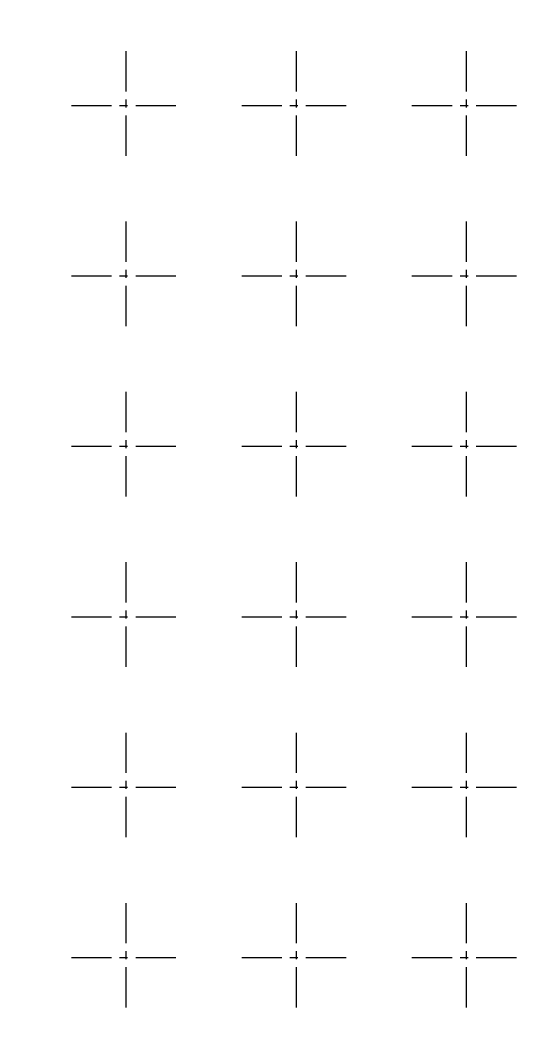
# Model space of a CAD drawing. Header units: millimetres. Extents: x 4026 to 4299, y 1527 to 1783.
# Drawn here: x 4113.21 to 4129.19, y 1697.62 to 1729.42 of the extents above; entities that cross this region are included whole.
import ezdxf

# ---------------------------------------------------------------- set-up
doc = ezdxf.new("R2010")
doc.units = ezdxf.units.MM
doc.linetypes.add('CENTER', pattern=[2, 1.25, -0.25, 0.25, -0.25])
doc.layers.add('中心线', color=1, linetype='CENTER')
doc.layers.add('标注线', color=3, linetype='Continuous', lineweight=18)
doc.styles.get("Standard").update_dxf_attribs({"font": ''})
doc.styles.get('Standard').set_extended_font_data('SimSun')
doc.dimstyles.new('ISO-25', dxfattribs={"dimtxt": 0.1, "dimasz": 0.08, "dimexe": 0.015, "dimexo": 0.015, "dimgap": 0.02, "dimtad": 0, "dimzin": 1, "dimdsep": 46, "dimtxsty": 'Standard', "dimcen": 0.1, "dimadec": 0, "dimazin": 0, "dimtfac": 1, "dimtmove": 0, "dimatfit": 3, "dimfxl": 1, "dimarcsym": 0})

# ---------------------------------------------------------------- blocks, each defined once
blk = doc.blocks.new('*D84')
at = {"layer": 'Defpoints', "color": 0}
for p in [(4129.593, 1745.709), (4094.843, 1673.221), (4096.641, 1661.293)]:
    blk.add_point(p, dxfattribs=at)
at = {"layer": '标注线', "color": 0, "lineweight": 5}
for p, q in [((4094.843, 1673.206), (4094.843, 1665.293)), ((4094.843, 1665.293), (4096.641, 1663.293)), ((4096.641, 1663.293), (4096.641, 1661.293))]:
    blk.add_line(p, q, dxfattribs=at)
at = {"layer": '标注线', "color": 0, "lineweight": 5, "insert": (4096.641, 1658.896), "char_height": 1.15, "attachment_point": 5, "rotation": 90}
blk.add_mtext('34.750', dxfattribs=at)

msp = doc.modelspace()

# ---------------------------------------------------------------- linework, layer by layer
at = {"layer": '中心线', "linetype": 'CENTER', "lineweight": 5}
for p, q in [((4116.4931, 1728.4622, 0.0291), (4116.4931, 1725.0807, 0.0291)), ((4121.7931, 1728.4622, 0.0291), (4121.7931, 1725.0807, 0.0291)), ((4127.0931, 1728.4622, 0.0291), (4127.0931, 1725.0807, 0.0291)), ((4114.8024, 1726.7714, 0.0291), (4118.1838, 1726.7714, 0.0291)), ((4120.1024, 1726.7714, 0.0291), (4123.4838, 1726.7714, 0.0291)), ((4125.4024, 1726.7714, 0.0291), (4128.7838, 1726.7714, 0.0291)), ((4116.4931, 1723.1622, 0.0291), (4116.4931, 1719.7807, 0.0291)), ((4121.7931, 1723.1622, 0.0291), (4121.7931, 1719.7807, 0.0291)), ((4127.0931, 1723.1622, 0.0291), (4127.0931, 1719.7807, 0.0291)), ((4114.8024, 1721.4714, 0.0291), (4118.1838, 1721.4714, 0.0291)), ((4120.1024, 1721.4714, 0.0291), (4123.4838, 1721.4714, 0.0291)), ((4125.4024, 1721.4714, 0.0291), (4128.7838, 1721.4714, 0.0291)), ((4116.4931, 1717.8622, 0.0291), (4116.4931, 1714.4807, 0.0291)), ((4121.7931, 1717.8622, 0.0291), (4121.7931, 1714.4807, 0.0291)), ((4127.0931, 1717.8622, 0.0291), (4127.0931, 1714.4807, 0.0291)), ((4114.8024, 1716.1714, 0.0291), (4118.1838, 1716.1714, 0.0291)), ((4120.1024, 1716.1714, 0.0291), (4123.4838, 1716.1714, 0.0291)), ((4125.4024, 1716.1714, 0.0291), (4128.7838, 1716.1714, 0.0291)), ((4116.4931, 1712.5622, 0.0291), (4116.4931, 1709.1807, 0.0291)), ((4121.7931, 1712.5622, 0.0291), (4121.7931, 1709.1807, 0.0291)), ((4127.0931, 1712.5622, 0.0291), (4127.0931, 1709.1807, 0.0291)), ((4114.8024, 1710.8714, 0.0291), (4118.1838, 1710.8714, 0.0291)), ((4120.1024, 1710.8714, 0.0291), (4123.4838, 1710.8714, 0.0291)), ((4125.4024, 1710.8714, 0.0291), (4128.7838, 1710.8714, 0.0291)), ((4116.4931, 1707.2622, 0.0291), (4116.4931, 1703.8807, 0.0291)), ((4121.7931, 1707.2622, 0.0291), (4121.7931, 1703.8807, 0.0291)), ((4127.0931, 1707.2622, 0.0291), (4127.0931, 1703.8807, 0.0291)), ((4114.8024, 1705.5714, 0.0291), (4118.1838, 1705.5714, 0.0291)), ((4120.1024, 1705.5714, 0.0291), (4123.4838, 1705.5714, 0.0291)), ((4125.4024, 1705.5714, 0.0291), (4128.7838, 1705.5714, 0.0291)), ((4116.4931, 1701.9622, 0.0291), (4116.4931, 1698.5807, 0.0291)), ((4121.7931, 1701.9622, 0.0291), (4121.7931, 1698.5807, 0.0291)), ((4127.0931, 1701.9622, 0.0291), (4127.0931, 1698.5807, 0.0291)), ((4114.8024, 1700.2714, 0.0291), (4118.1838, 1700.2714, 0.0291)), ((4120.1024, 1700.2714, 0.0291), (4123.4838, 1700.2714, 0.0291)), ((4125.4024, 1700.2714, 0.0291), (4128.7838, 1700.2714, 0.0291))]:
    msp.add_line(p, q, dxfattribs=at)

# ---------------------------------------------------------------- dimensions: what is measured, and where the dimension line sits
at = {"layer": '标注线', "lineweight": 5}
dim = msp.add_ordinate_dim(feature_location=(4094.8431, 1673.2214), offset=(1.7975, -11.9287), dtype=1, origin=(4129.5931, 1745.7094), dimstyle='ISO-25', override={"dimtxt": 1.15, "dimasz": 1, "dimdec": 3, "dimfxl": 0.0072, "dimlwe": 5, "dimarcsym": 2}, dxfattribs=at)
dim.commit()
dim.dimension.update_dxf_attribs({"geometry": '*D84', "text_midpoint": (4096.6406, 1658.8956)})

doc.saveas('drawing.dxf')
